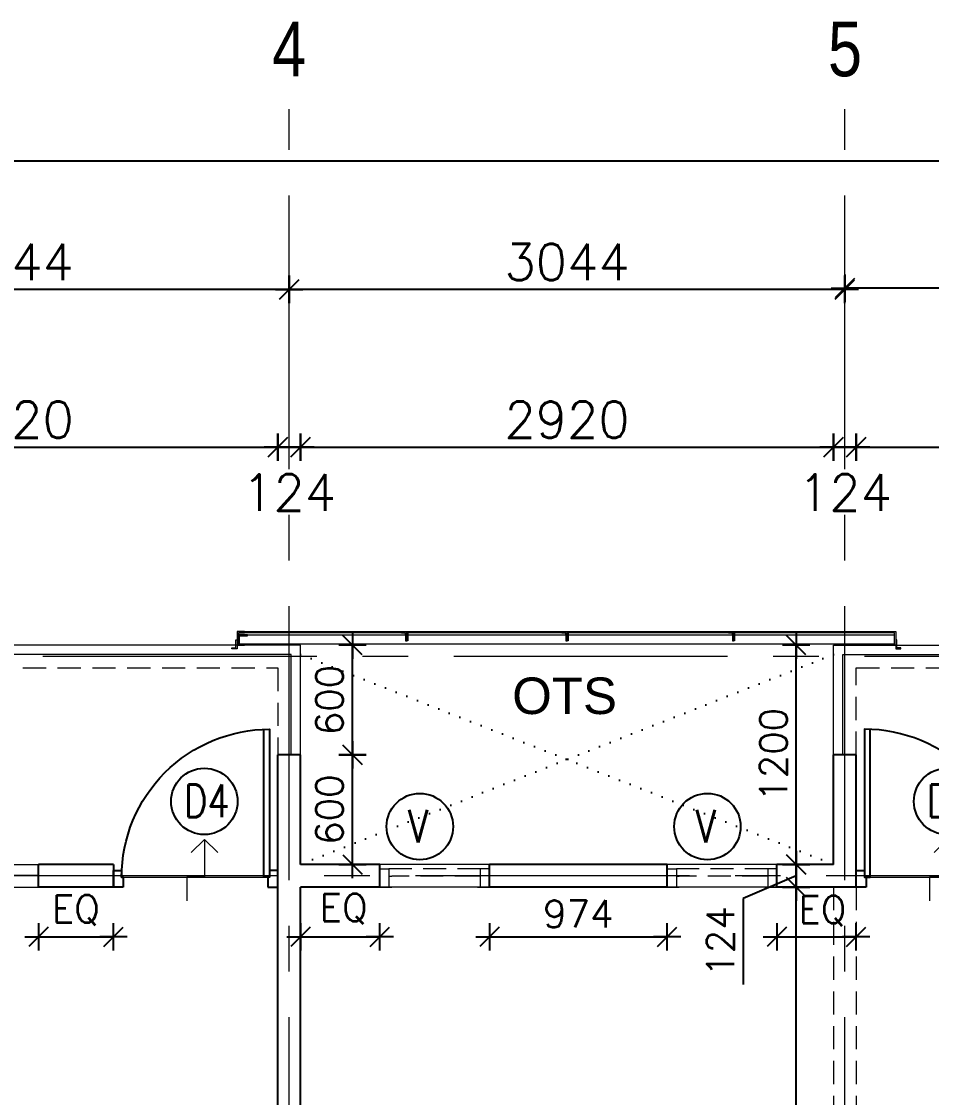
# Model space of a CAD drawing. Header units: inches. Extents: x -234845 to -176446, y -524542 to -442800.
# Drawn here: x -218567 to -213584, y -471123 to -465230 of the extents above; entities that cross this region are included whole.
import ezdxf
from ezdxf.enums import TextEntityAlignment as Align

# ---------------------------------------------------------------- set-up
doc = ezdxf.new("R2010")
doc.units = ezdxf.units.IN
doc.header["$MEASUREMENT"] = 0
doc.header["$PDMODE"] = 34
doc.header["$PDSIZE"] = -10
for name, pattern in [('CENTER2', [1.125, 0.75, -0.125, 0.125, -0.125]), ('DASHED', [19.05, 12.7, -6.35]), ('DOT2', [0.125, 0, -0.125]), ('HIDDEN', [0.375, 0.25, -0.125])]:
    doc.linetypes.add(name, pattern=pattern)
for name, color, linetype in [('ADOOR', 14, 'Continuous'), ('Dim dotted', 30, 'Continuous'), ('Dimension', 10, 'Continuous'), ('DOOR', 34, 'Continuous'), ('GA', 4, 'Continuous'), ('GFRG PANELS', 4, 'Continuous'), ('GRID-TAGS', 31, 'Continuous'), ('MISC', 2, 'Continuous'), ('rail', 11, 'Continuous'), ('win tag', 144, 'Continuous')]:
    doc.layers.add(name, color=color, linetype=linetype)
for name, color, linetype, lineweight in [('DIM', 20, 'Continuous', 25), ('Grid', 254, 'Continuous', 15), ('TEXT', 32, 'Continuous', 18), ('win', 14, 'Continuous', 13)]:
    doc.layers.add(name, color=color, linetype=linetype, lineweight=lineweight)
doc.styles.add('ARIAL', font='arial.ttf')
doc.styles.add('RMTXT', font='romans.shx')
doc.styles.get("Standard").update_dxf_attribs({"font": 'arial.ttf'})
doc.styles.add('style1', font='romans.shx', dxfattribs={"width": 0.8})
doc.dimstyles.new('ELEV-DIM', dxfattribs={"dimtxt": 150, "dimasz": 1, "dimexe": 100, "dimexo": 150, "dimgap": 50, "dimtad": 1, "dimdec": 0, "dimzin": 0, "dimdsep": 46, "dimtxsty": 'RMTXT', "dimblk": 'ARH4', "dimcen": 0.09375, "dimdle": 100, "dimse1": 1, "dimse2": 1, "dimclrd": 256, "dimclre": 256, "dimclrt": 151, "dimadec": 0, "dimazin": 0, "dimtfac": 50, "dimtdec": 0, "dimtofl": 0, "dimtmove": 2, "dimatfit": 3, "dimldrblk": 'OBLIQUE', "dimfxl": 1, "dimtolj": 1, "dimtzin": 0, "dimlwd": -1, "dimlwe": -1, "dimarcsym": 0})

# ---------------------------------------------------------------- blocks, each defined once
blk = doc.blocks.new('D1000')
at = {"layer": 'DOOR'}
for points in [[(0, 940), (0, 1000), (100, 1000), (100, 950), (60, 950), (60, 940)], [(0, 60), (0, 0), (100, 0), (100, 50), (60, 50), (60, 60)]]:
    blk.add_lwpolyline(points, close=True, dxfattribs=at)
blk.add_lwpolyline([(60, 950, -0.414214), (960, 50), (60, 50), (60, 85), (959.3, 85)], format="xyb", dxfattribs=at)
blk = doc.blocks.new('W')
at = {"layer": 'win'}
for p, q in [((600, 124), (-600, 124)), ((600, 59), (-600, 59)), ((600, 0), (-600, 0))]:
    blk.add_line(p, q, dxfattribs=at)
blk = doc.blocks.new('ARH4')
for p, q in [((0, -75), (0, 75)), ((75, 0), (-75, 0)), ((-53, -53), (53, 53))]:
    blk.add_line(p, q)
blk = doc.blocks.new('*D601')
at = {"layer": 'DEFPOINTS', "color": 0, "transparency": 16777216}
for p in [(-229486, -465994.9), (-229486, -466581.9), (-189644, -468478)]:
    blk.add_point(p, dxfattribs=at)
at = {"layer": 'Dimension', "transparency": 16777216}
blk.add_line((-189645, -465994.9), (-229485, -465994.9), dxfattribs=at)
at = {"layer": 'Dimension', "transparency": 16777216, "rotation": 180}
blk.add_blockref('ARH4', (-229486, -465994.9), dxfattribs=at)
at = {"layer": 'Dimension', "transparency": 16777216}
blk.add_blockref('ARH4', (-189644, -465994.9), dxfattribs=at)
at = {"layer": 'Dimension', "color": 151, "lineweight": 0, "transparency": 16777216, "insert": (-209565, -465844.9), "char_height": 200, "attachment_point": 5, "style": 'RMTXT'}
blk.add_mtext('\\A1;39842', dxfattribs=at)
blk = doc.blocks.new('_Oblique')
at = {"color": 0, "linetype": 'ByBlock', "lineweight": -2}
blk.add_line((-0.5, -0.5), (0.5, 0.5), dxfattribs=at)
blk = doc.blocks.new('*D609')
at = {"layer": 'DEFPOINTS', "color": 0, "transparency": 16777216}
for p in [(-214058, -466691), (-214058, -467987.9), (-211014, -469000.9)]:
    blk.add_point(p, dxfattribs=at)
at = {"layer": 'Dimension', "transparency": 16777216}
blk.add_line((-211015, -466691), (-214057, -466691), dxfattribs=at)
at = {"layer": 'Dimension', "transparency": 16777216, "rotation": 180}
blk.add_blockref('ARH4', (-214058, -466691), dxfattribs=at)
at = {"layer": 'Dimension', "transparency": 16777216}
blk.add_blockref('ARH4', (-211014, -466691), dxfattribs=at)
at = {"layer": 'Dimension', "color": 151, "lineweight": 0, "transparency": 16777216, "insert": (-212536, -466541), "char_height": 200, "attachment_point": 5, "style": 'RMTXT'}
blk.add_mtext('\\A1;3044', dxfattribs=at)
blk = doc.blocks.new('*D610')
at = {"layer": 'DEFPOINTS', "color": 0, "transparency": 16777216}
for p in [(-217102, -466696.9), (-214058, -469000.9), (-217102, -469116.3)]:
    blk.add_point(p, dxfattribs=at)
at = {"layer": 'Dimension', "transparency": 16777216}
blk.add_line((-214059, -466696.9), (-217101, -466696.9), dxfattribs=at)
at = {"layer": 'Dimension', "transparency": 16777216, "rotation": 180}
blk.add_blockref('ARH4', (-217102, -466696.9), dxfattribs=at)
at = {"layer": 'Dimension', "transparency": 16777216}
blk.add_blockref('ARH4', (-214058, -466696.9), dxfattribs=at)
at = {"layer": 'Dimension', "color": 151, "lineweight": 0, "transparency": 16777216, "insert": (-215580, -466546.9), "char_height": 200, "attachment_point": 5, "style": 'RMTXT'}
blk.add_mtext('\\A1;3044', dxfattribs=at)
blk = doc.blocks.new('*D611')
at = {"layer": 'DEFPOINTS', "color": 0, "transparency": 16777216}
for p in [(-220146, -466696.9), (-220146, -468109.1), (-217102, -469116.3)]:
    blk.add_point(p, dxfattribs=at)
at = {"layer": 'Dimension', "transparency": 16777216}
blk.add_line((-217103, -466696.9), (-220145, -466696.9), dxfattribs=at)
at = {"layer": 'Dimension', "transparency": 16777216, "rotation": 180}
blk.add_blockref('ARH4', (-220146, -466696.9), dxfattribs=at)
at = {"layer": 'Dimension', "transparency": 16777216}
blk.add_blockref('ARH4', (-217102, -466696.9), dxfattribs=at)
at = {"layer": 'Dimension', "color": 151, "lineweight": 0, "transparency": 16777216, "insert": (-218624, -466546.9), "char_height": 200, "attachment_point": 5, "style": 'RMTXT'}
blk.add_mtext('\\A1;3044', dxfattribs=at)
blk = doc.blocks.new('A$C22EE04D7')
at = {"layer": 'ADOOR', "linetype": 'Continuous', "lineweight": 0, "ltscale": 10}
blk.add_line((600, 8), (4193, 8), dxfattribs=at)
blk.add_lwpolyline([(650, 58), (600, 58), (600, 8), (606, 8), (606, 52), (650, 52), (650, 58)], dxfattribs=at)
at = {"layer": 'Dimension', "color": 2, "lineweight": 0}
for points in [[(633, 75), (593, 75), (593, 0), (633, 0), (633, 7), (600, 7), (600, 68), (633, 68), (633, 75)], [(1516, 24), (1522, 24), (1522, 74), (1494, 74), (1494, 68), (1516, 68), (1516, 24)], [(1528, 24), (1522, 24), (1522, 74), (1550, 74), (1550, 68), (1528, 68), (1528, 24)], [(2394, 24), (2400, 24), (2400, 74), (2372, 74), (2372, 68), (2394, 68), (2394, 24)], [(2406, 24), (2400, 24), (2400, 74), (2428, 74), (2428, 68), (2406, 68), (2406, 24)], [(3305.9, 24), (3311.9, 24), (3311.9, 74), (3283.9, 74), (3283.9, 68), (3305.9, 68), (3305.9, 24)], [(3317.9, 24), (3311.9, 24), (3311.9, 74), (3339.9, 74), (3339.9, 68), (3317.9, 68), (3317.9, 24)], [(4160, 75), (4200, 75), (4200, 0), (4160, 0), (4160, 7), (4193, 7), (4193, 68), (4160, 68), (4160, 75)], [(587, 30), (593, 30), (593, -20), (565, -20), (565, -14), (587, -14), (587, 30)], [(4206, 30), (4200, 30), (4200, -20), (4228, -20), (4228, -14), (4206, -14), (4206, 30)]]:
    blk.add_lwpolyline(points, dxfattribs=at)
at = {"layer": 'Dimension', "lineweight": 0}
for points in [[(600, 58), (1516, 58), (1516, 68), (600, 68)], [(1528, 58), (2394, 58), (2394, 68), (1528, 68)], [(2406, 58), (3305.9, 58), (3305.9, 68), (2406, 68)], [(3317.9, 58), (4193, 58), (4193, 68), (3317.9, 68)]]:
    blk.add_lwpolyline(points, close=True, dxfattribs=at)
at = {"layer": 'MISC', "color": 8, "lineweight": 0}
blk.add_line((633, 75), (4162, 75), dxfattribs=at)
blk = doc.blocks.new('*D632')
at = {"layer": 'DEFPOINTS', "color": 0, "transparency": 16777216}
for p in [(-217164, -467560.7), (-220084, -468646.6), (-217164, -469246.6)]:
    blk.add_point(p, dxfattribs=at)
at = {"layer": 'Dimension', "transparency": 16777216}
blk.add_line((-220083, -467560.7), (-217165, -467560.7), dxfattribs=at)
at = {"layer": 'Dimension', "transparency": 16777216, "rotation": 180}
blk.add_blockref('ARH4', (-220084, -467560.7), dxfattribs=at)
at = {"layer": 'Dimension', "transparency": 16777216}
blk.add_blockref('ARH4', (-217164, -467560.7), dxfattribs=at)
at = {"layer": 'Dimension', "color": 151, "lineweight": 0, "transparency": 16777216, "insert": (-218624, -467410.7), "char_height": 200, "attachment_point": 5, "style": 'RMTXT'}
blk.add_mtext('\\A1;2920', dxfattribs=at)
blk = doc.blocks.new('*D633')
at = {"layer": 'DEFPOINTS', "color": 0, "transparency": 16777216}
for p in [(-217040, -467560.7), (-217164, -468770.6), (-217040, -468770.6)]:
    blk.add_point(p, dxfattribs=at)
at = {"layer": 'Dimension', "transparency": 16777216}
blk.add_line((-217163, -467560.7), (-217041, -467560.7), dxfattribs=at)
at = {"layer": 'Dimension', "transparency": 16777216, "rotation": 180}
blk.add_blockref('ARH4', (-217164, -467560.7), dxfattribs=at)
at = {"layer": 'Dimension', "transparency": 16777216}
blk.add_blockref('ARH4', (-217040, -467560.7), dxfattribs=at)
at = {"layer": 'Dimension', "color": 151, "lineweight": 0, "transparency": 16777216, "insert": (-217102, -467809.9), "char_height": 200, "attachment_point": 5, "style": 'RMTXT'}
blk.add_mtext('\\A1;124', dxfattribs=at)
blk = doc.blocks.new('*D634')
at = {"layer": 'DEFPOINTS', "color": 0, "transparency": 16777216}
for p in [(-214120, -467560.7), (-217040, -468646.6), (-214120, -469246.6)]:
    blk.add_point(p, dxfattribs=at)
at = {"layer": 'Dimension', "transparency": 16777216}
blk.add_line((-217039, -467560.7), (-214121, -467560.7), dxfattribs=at)
at = {"layer": 'Dimension', "transparency": 16777216, "rotation": 180}
blk.add_blockref('ARH4', (-217040, -467560.7), dxfattribs=at)
at = {"layer": 'Dimension', "transparency": 16777216}
blk.add_blockref('ARH4', (-214120, -467560.7), dxfattribs=at)
at = {"layer": 'Dimension', "color": 151, "lineweight": 0, "transparency": 16777216, "insert": (-215580, -467410.7), "char_height": 200, "attachment_point": 5, "style": 'RMTXT'}
blk.add_mtext('\\A1;2920', dxfattribs=at)
blk = doc.blocks.new('*D635')
at = {"layer": 'DEFPOINTS', "color": 0, "transparency": 16777216}
for p in [(-213996, -467560.7), (-214120, -468770.6), (-213996, -468770.6)]:
    blk.add_point(p, dxfattribs=at)
at = {"layer": 'Dimension', "transparency": 16777216}
blk.add_line((-214119, -467560.7), (-213997, -467560.7), dxfattribs=at)
at = {"layer": 'Dimension', "transparency": 16777216, "rotation": 180}
blk.add_blockref('ARH4', (-214120, -467560.7), dxfattribs=at)
at = {"layer": 'Dimension', "transparency": 16777216}
blk.add_blockref('ARH4', (-213996, -467560.7), dxfattribs=at)
at = {"layer": 'Dimension', "color": 151, "lineweight": 0, "transparency": 16777216, "insert": (-214058, -467809.9), "char_height": 200, "attachment_point": 5, "style": 'RMTXT'}
blk.add_mtext('\\A1;124', dxfattribs=at)
blk = doc.blocks.new('*D636')
at = {"layer": 'DEFPOINTS', "color": 0, "transparency": 16777216}
for p in [(-211076, -467560.7), (-213996, -468646.6), (-211076, -469246.6)]:
    blk.add_point(p, dxfattribs=at)
at = {"layer": 'Dimension', "transparency": 16777216}
blk.add_line((-213995, -467560.7), (-211077, -467560.7), dxfattribs=at)
at = {"layer": 'Dimension', "transparency": 16777216, "rotation": 180}
blk.add_blockref('ARH4', (-213996, -467560.7), dxfattribs=at)
at = {"layer": 'Dimension', "transparency": 16777216}
blk.add_blockref('ARH4', (-211076, -467560.7), dxfattribs=at)
at = {"layer": 'Dimension', "color": 151, "lineweight": 0, "transparency": 16777216, "insert": (-212536, -467410.7), "char_height": 200, "attachment_point": 5, "style": 'RMTXT'}
blk.add_mtext('\\A1;2920', dxfattribs=at)
blk = doc.blocks.new('V')
at = {"layer": 'win'}
for p, q in [((300, 124), (-300, 124)), ((-300, 100), (-250, 100)), ((-300, 100), (-250, 100)), ((-300, 0), (-300, 100)), ((-250, 100), (-250, 60)), ((-250, 60), (-235, 60)), ((-250, 60), (-250, 0)), ((250, 60), (235, 60)), ((300, 100), (250, 100)), ((300, 100), (250, 100)), ((250, 100), (250, 60)), ((250, 60), (250, 0)), ((300, 0), (300, 100)), ((-300, 0), (-235, 0)), ((-235, 0), (-300, 0)), ((235, 0), (-235, 0)), ((300, 0), (235, 0)), ((235, 0), (300, 0))]:
    blk.add_line(p, q, dxfattribs=at)
at = {"layer": 'win', "linetype": 'HIDDEN', "ltscale": 500}
for p, q in [((250, 100), (-250, 100)), ((235, 60), (-235, 60))]:
    blk.add_line(p, q, dxfattribs=at)
blk = doc.blocks.new('*D885')
at = {"layer": 'DEFPOINTS', "color": 0, "transparency": 16777216}
for p in [(-218474, -469970.6), (-218064, -469970.6), (-218064, -470243.2)]:
    blk.add_point(p, dxfattribs=at)
at = {"layer": 'Dim dotted', "transparency": 16777216}
blk.add_line((-218473, -470243.2), (-218065, -470243.2), dxfattribs=at)
at = {"layer": 'Dim dotted', "transparency": 16777216, "rotation": 180}
blk.add_blockref('ARH4', (-218474, -470243.2), dxfattribs=at)
at = {"layer": 'Dim dotted', "transparency": 16777216}
blk.add_blockref('ARH4', (-218064, -470243.2), dxfattribs=at)
at = {"layer": 'Dim dotted', "color": 151, "transparency": 16777216, "insert": (-218269.9, -470097.4), "char_height": 150, "attachment_point": 5, "style": 'RMTXT'}
blk.add_mtext('\\A1;EQ', dxfattribs=at)
blk = doc.blocks.new('*D886')
at = {"layer": 'DEFPOINTS', "color": 0, "transparency": 16777216}
for p in [(-217040, -469970.6), (-216605, -469970.6), (-216605, -470243.2)]:
    blk.add_point(p, dxfattribs=at)
at = {"layer": 'Dim dotted', "transparency": 16777216}
blk.add_line((-217039, -470243.2), (-216606, -470243.2), dxfattribs=at)
at = {"layer": 'Dim dotted', "transparency": 16777216, "rotation": 180}
blk.add_blockref('ARH4', (-217040, -470243.2), dxfattribs=at)
at = {"layer": 'Dim dotted', "transparency": 16777216}
blk.add_blockref('ARH4', (-216605, -470243.2), dxfattribs=at)
at = {"layer": 'Dim dotted', "color": 151, "transparency": 16777216, "insert": (-216803.2, -470090.4), "char_height": 150, "attachment_point": 5, "style": 'RMTXT'}
blk.add_mtext('\\A1;EQ', dxfattribs=at)
blk = doc.blocks.new('*D682')
at = {"layer": 'DEFPOINTS', "color": 0, "transparency": 16777216}
for p in [(-216005, -469920.6), (-215031, -469895.2), (-215031, -470243.2)]:
    blk.add_point(p, dxfattribs=at)
at = {"layer": 'Dim dotted', "transparency": 16777216}
blk.add_line((-216004, -470243.2), (-215032, -470243.2), dxfattribs=at)
at = {"layer": 'Dim dotted', "transparency": 16777216, "rotation": 180}
blk.add_blockref('ARH4', (-216005, -470243.2), dxfattribs=at)
at = {"layer": 'Dim dotted', "transparency": 16777216}
blk.add_blockref('ARH4', (-215031, -470243.2), dxfattribs=at)
at = {"layer": 'Dim dotted', "color": 151, "transparency": 16777216, "insert": (-215518, -470118.2), "char_height": 150, "attachment_point": 5, "style": 'RMTXT'}
blk.add_mtext('\\A1;974', dxfattribs=at)
blk = doc.blocks.new('*D889')
at = {"layer": 'DEFPOINTS', "color": 0, "transparency": 16777216}
for p in [(-217040, -469246.6), (-216755.4, -469246.6), (-217040, -469846.6)]:
    blk.add_point(p, dxfattribs=at)
at = {"layer": 'Dim dotted', "transparency": 16777216}
blk.add_line((-216755.4, -469845.6), (-216755.4, -469247.6), dxfattribs=at)
for p, rotation in [((-216755.4, -469246.6), 90), ((-216755.4, -469846.6), 270)]:
    blk.add_blockref('ARH4', p, dxfattribs=dict(at, rotation=rotation))
at = {"layer": 'Dim dotted', "color": 151, "transparency": 16777216, "insert": (-216880.4, -469546.6), "char_height": 150, "attachment_point": 5, "rotation": 90, "style": 'RMTXT'}
blk.add_mtext('\\A1;600', dxfattribs=at)
blk = doc.blocks.new('*D683')
at = {"layer": 'DEFPOINTS', "color": 0, "transparency": 16777216}
for p in [(-217040, -468646.6), (-216755.4, -468646.6), (-217040, -469246.6)]:
    blk.add_point(p, dxfattribs=at)
at = {"layer": 'Dim dotted', "transparency": 16777216}
blk.add_line((-216755.4, -469245.6), (-216755.4, -468647.6), dxfattribs=at)
for p, rotation in [((-216755.4, -468646.6), 90), ((-216755.4, -469246.6), 270)]:
    blk.add_blockref('ARH4', p, dxfattribs=dict(at, rotation=rotation))
at = {"layer": 'Dim dotted', "color": 151, "transparency": 16777216, "insert": (-216880.4, -468946.6), "char_height": 150, "attachment_point": 5, "rotation": 90, "style": 'RMTXT'}
blk.add_mtext('\\A1;600', dxfattribs=at)
blk = doc.blocks.new('*D744')
at = {"layer": 'DEFPOINTS', "color": 0, "transparency": 16777216}
for p in [(-214431, -469970.6), (-213996, -469970.6), (-213996, -470243.2)]:
    blk.add_point(p, dxfattribs=at)
at = {"layer": 'Dim dotted', "transparency": 16777216}
blk.add_line((-214430, -470243.2), (-213997, -470243.2), dxfattribs=at)
at = {"layer": 'Dim dotted', "transparency": 16777216, "rotation": 180}
blk.add_blockref('ARH4', (-214431, -470243.2), dxfattribs=at)
at = {"layer": 'Dim dotted', "transparency": 16777216}
blk.add_blockref('ARH4', (-213996, -470243.2), dxfattribs=at)
at = {"layer": 'Dim dotted', "color": 151, "transparency": 16777216, "insert": (-214181.4, -470100.7), "char_height": 150, "attachment_point": 5, "style": 'RMTXT'}
blk.add_mtext('\\A1;EQ', dxfattribs=at)
blk = doc.blocks.new('*D794')
at = {"layer": 'DEFPOINTS', "color": 0, "transparency": 16777216}
for p in [(-214324.4, -468646.6), (-214230.4, -468646.6), (-214325, -469846.6)]:
    blk.add_point(p, dxfattribs=at)
at = {"layer": 'Dim dotted', "transparency": 16777216}
blk.add_line((-214324.4, -469845.6), (-214324.4, -468647.6), dxfattribs=at)
for p, rotation in [((-214324.4, -468646.6), 90), ((-214324.4, -469846.6), 270)]:
    blk.add_blockref('ARH4', p, dxfattribs=dict(at, rotation=rotation))
at = {"layer": 'Dim dotted', "color": 151, "transparency": 16777216, "insert": (-214449.4, -469246.6), "char_height": 150, "attachment_point": 5, "rotation": 90, "style": 'RMTXT'}
blk.add_mtext('\\A1;1200', dxfattribs=at)
blk = doc.blocks.new('*D795')
at = {"layer": 'DEFPOINTS', "color": 0, "transparency": 16777216}
for p in [(-214530, -469846.6), (-214530, -469970.6), (-214324.4, -469970.6)]:
    blk.add_point(p, dxfattribs=at)
at = {"layer": 'Dim dotted', "transparency": 16777216}
for p, q in [((-214324.4, -469847.6), (-214324.4, -469969.6)), ((-214324.4, -469908.6), (-214615, -470033.5)), ((-214615, -470033.5), (-214615, -470504.9))]:
    blk.add_line(p, q, dxfattribs=at)
for p, rotation in [((-214324.4, -469846.6), 90), ((-214324.4, -469970.6), 270)]:
    blk.add_blockref('ARH4', p, dxfattribs=dict(at, rotation=rotation))
at = {"layer": 'Dim dotted', "color": 151, "transparency": 16777216, "insert": (-214740, -470269.2), "char_height": 150, "attachment_point": 5, "rotation": 90, "style": 'RMTXT'}
blk.add_mtext('\\A1;124', dxfattribs=at)
blk = doc.blocks.new('*D801')
at = {"layer": 'DEFPOINTS', "color": 0, "transparency": 16777216}
for p in [(-214324.4, -469970.6), (-214175.3, -469970.6), (-214175.3, -473390.6)]:
    blk.add_point(p, dxfattribs=at)
at = {"layer": 'Dim dotted', "transparency": 16777216}
blk.add_line((-214324.4, -473389.6), (-214324.4, -469971.6), dxfattribs=at)
for p, rotation in [((-214324.4, -469970.6), 90), ((-214324.4, -473390.6), 270)]:
    blk.add_blockref('ARH4', p, dxfattribs=dict(at, rotation=rotation))
at = {"layer": 'Dim dotted', "color": 151, "transparency": 16777216, "insert": (-214449.4, -471680.6), "char_height": 150, "attachment_point": 5, "rotation": 90, "style": 'RMTXT'}
blk.add_mtext('\\A1;3420', dxfattribs=at)
blk = doc.blocks.new('A$C31256860')
at = {"layer": 'TEXT'}
for p, q in [((129.3, 0), (0, 0)), ((129.3, -97.7), (129.3, 0)), ((336.5, -97.7), (264, -25.1)), ((336.5, -97.7), (129.3, -97.7)), ((336.5, -97.7), (264, -170.2))]:
    blk.add_line(p, q, dxfattribs=at)

msp = doc.modelspace()

# ---------------------------------------------------------------- linework, layer by layer
at = {"layer": 'ADOOR', "lineweight": 0}
for p, q in [((-218019, -469916.6), (-217209, -469916.6)), ((-213951, -469916.6), (-213141, -469916.6))]:
    msp.add_line(p, q, dxfattribs=at)
at = {"layer": 'ADOOR', "linetype": 'DASHED', "lineweight": 0, "ltscale": 10}
for p, q in [((-214120, -469970.6), (-214120, -473390.6)), ((-213996, -469970.6), (-213996, -473390.6))]:
    msp.add_line(p, q, dxfattribs=at)
for points in [[(-220084, -469246.6), (-220084, -468770.6), (-217164, -468770.6), (-217164, -469246.6)], [(-213996, -469246.6), (-213996, -468770.6), (-211076, -468770.6), (-211076, -469246.6)]]:
    msp.add_lwpolyline(points, dxfattribs=at)
at = {"layer": 'Dim dotted', "linetype": 'DOT2', "ltscale": 500}
for p, q in [((-217040, -468696.6), (-214120, -469846.6)), ((-214120, -468696.6), (-217040, -469846.6))]:
    msp.add_line(p, q, dxfattribs=at)
at = {"layer": 'GFRG PANELS'}
for p, q in [((-217164, -469846.6), (-217164, -469246.6)), ((-217040, -469246.6), (-217164, -469246.6)), ((-217040, -469846.6), (-217040, -469246.6)), ((-214120, -469846.6), (-214120, -469246.6)), ((-213996, -469246.6), (-214120, -469246.6)), ((-213996, -469970.6), (-213996, -469246.6)), ((-218474, -469970.6), (-218474, -469846.6)), ((-218064, -469846.6), (-218474, -469846.6)), ((-218064, -469846.6), (-218064, -469970.6)), ((-217164, -474197.6), (-217164, -469846.6)), ((-216605, -469846.6), (-217040, -469846.6)), ((-216605, -469970.6), (-216605, -469846.6)), ((-215031, -469846.6), (-216005, -469846.6)), ((-216005, -469970.6), (-216005, -469846.6)), ((-215031, -469970.6), (-215031, -469846.6)), ((-214120, -469846.6), (-214431, -469846.6)), ((-214431, -469970.6), (-214431, -469846.6)), ((-218064, -469970.6), (-218474, -469970.6)), ((-217040, -473390.6), (-217040, -469970.6)), ((-216605, -469970.6), (-217040, -469970.6)), ((-215031, -469970.6), (-216005, -469970.6)), ((-213996, -469970.6), (-214431, -469970.6))]:
    msp.add_line(p, q, dxfattribs=at)
at = {"layer": 'Grid', "linetype": 'CENTER2', "lineweight": 5, "ltscale": 2000}
for p, q in [((-217102, -485682.6), (-217102, -465709.6)), ((-214058, -485682.6), (-214058, -465709.6)), ((-178700.4, -468708.6), (-233183.3, -468708.6)), ((-183410, -469908.6), (-223190, -469908.6))]:
    msp.add_line(p, q, dxfattribs=at)
at = {"layer": 'rail', "lineweight": 5, "ltscale": 100}
for p, q in [((-217040, -468646.6), (-220208, -468646.6)), ((-217040, -469246.6), (-217040, -468646.6)), ((-214120, -468646.6), (-207908, -468646.6)), ((-214120, -469246.6), (-214120, -468646.6)), ((-217090, -468696.6), (-220158, -468696.6)), ((-217090, -469246.6), (-217090, -468696.6)), ((-214070, -468696.6), (-211039, -468696.6)), ((-214070, -469246.6), (-214070, -468696.6))]:
    msp.add_line(p, q, dxfattribs=at)
at = {"layer": 'win tag'}
for centre in [(-217566.3, -469501.7), (-213498.3, -469501.7), (-216386, -469639.5), (-214811, -469639.5)]:
    msp.add_circle(centre, 181.8, dxfattribs=at)

# ---------------------------------------------------------------- block references
at = {"layer": 'ADOOR', "color": 6, "ltscale": 1000, "zscale": 0.9000000000000007}
for p, xscale, yscale, rotation in [((-217164, -469970.6), 0.9000000000000007, 0.9000000000000007, 90), ((-213996, -469970.6), -0.9000000000000009, 0.9000000000000009, 270)]:
    msp.add_blockref('D1000', p, dxfattribs=dict(at, xscale=xscale, yscale=yscale, rotation=rotation))
at = {"layer": 'DIM', "rotation": 89.99999999999999}
for p in [(-217662.8, -470046), (-213594.8, -470046)]:
    msp.add_blockref('A$C31256860', p, dxfattribs=at)
at = {"layer": 'GA', "lineweight": 0}
msp.add_blockref('A$C22EE04D7', (-217980, -468646.6), dxfattribs=at)
at = {"layer": 'win', "lineweight": 0, "rotation": 180}
msp.add_blockref('W', (-219074, -469846.6), dxfattribs=at)
at = {"layer": 'win', "lineweight": 0, "zscale": 0.5}
for p in [(-216305, -469970.6), (-214731, -469970.6)]:
    msp.add_blockref('V', p, dxfattribs=at)

# ---------------------------------------------------------------- texts
at = {"layer": 'GRID-TAGS', "style": 'ARIAL', "width": 0.8}
for tag, p in [('4', (-217101.6, -465379.9)), ('5', (-214057.6, -465379.9))]:
    msp.add_attdef(tag, text='', height=300, dxfattribs=at).set_placement(p, align=Align.MIDDLE_CENTER)
at = {"layer": 'TEXT'}
msp.add_text('OTS', height=200, dxfattribs=at).set_placement((-215880.4, -469023.1))
at = {"layer": 'win tag', "style": 'style1', "width": 0.8}
for s, p in [('D4', (-217677.6, -469588.3)), ('D4', (-213609.6, -469588.3)), ('V', (-216449.9, -469726.1)), ('V', (-214874.9, -469726.1))]:
    msp.add_text(s, height=178.5, dxfattribs=at).set_placement(p)

# ---------------------------------------------------------------- dimensions: what is measured, and where the dimension line sits
at = {"layer": 'Dim dotted'}
for base, p1, p2, picture, middle in [((-216755.4, -468646.6), (-217040, -469246.6), (-217040, -468646.6), '*D683', (-216880.4, -468946.6)), ((-214324.4, -468646.6), (-214325, -469846.6), (-214230.4, -468646.6), '*D794', (-214449.4, -469246.6)), ((-216755.4, -469246.6), (-217040, -469846.6), (-217040, -469246.6), '*D889', (-216880.4, -469546.6)), ((-214324.4, -469970.6), (-214175.3, -473390.6), (-214175.3, -469970.6), '*D801', (-214449.4, -471680.6))]:
    dim = msp.add_linear_dim(base=base, p1=p1, p2=p2, angle=90, dimstyle='ELEV-DIM', override={"dimfxl": 50, "dimfxlon": 1}, dxfattribs=at)
    dim.commit()
    dim.dimension.update_dxf_attribs({"geometry": picture, "text_midpoint": middle})
dim = msp.add_linear_dim(base=(-214324.4, -469970.6), p1=(-214530, -469846.6), p2=(-214530, -469970.6), angle=90, dimstyle='ELEV-DIM', override={"dimtmove": 1, "dimfxl": 50, "dimfxlon": 1}, dxfattribs=at)
dim.commit()
dim.dimension.update_dxf_attribs({"geometry": '*D795', "text_midpoint": (-214615, -470083.5), "dimtype": 160})
dim = msp.add_linear_dim(base=(-215031, -470243.2), p1=(-216005, -469920.6), p2=(-215031, -469895.2), dimstyle='ELEV-DIM', override={"dimfxl": 50, "dimfxlon": 1}, dxfattribs=at)
dim.commit()
dim.dimension.update_dxf_attribs({"geometry": '*D682', "text_midpoint": (-215518, -470118.2)})
for base, p1, p2, picture, middle in [((-218064, -470243.2), (-218474, -469970.6), (-218064, -469970.6), '*D885', (-218269.9, -470097.4)), ((-216605, -470243.2), (-217040, -469970.6), (-216605, -469970.6), '*D886', (-216803.2, -470090.4)), ((-213996, -470243.2), (-214431, -469970.6), (-213996, -469970.6), '*D744', (-214181.4, -470100.7))]:
    dim = msp.add_linear_dim(base=base, p1=p1, p2=p2, text='EQ', dimstyle='ELEV-DIM', override={"dimfxl": 50, "dimfxlon": 1}, dxfattribs=at)
    dim.commit()
    dim.dimension.update_dxf_attribs({"geometry": picture, "text_midpoint": middle, "dimtype": 160})
at = {"layer": 'Dimension', "lineweight": 0}
for base, p1, p2, picture, middle in [((-229486, -465994.9), (-189644, -468478), (-229486, -466581.9), '*D601', (-209565, -465844.9)), ((-214058, -466691), (-211014, -469000.9), (-214058, -467987.9), '*D609', (-212536, -466541)), ((-220146, -466696.9), (-217102, -469116.3), (-220146, -468109.1), '*D611', (-218624, -466546.9)), ((-217102, -466696.9), (-214058, -469000.9), (-217102, -469116.3), '*D610', (-215580, -466546.9))]:
    dim = msp.add_linear_dim(base=base, p1=p1, p2=p2, angle=180, dimstyle='ELEV-DIM', override={"dimtxt": 200}, dxfattribs=at)
    dim.commit()
    dim.dimension.update_dxf_attribs({"geometry": picture, "text_midpoint": middle})
for base, p1, p2, picture, middle in [((-217164, -467560.7), (-220084, -468646.6), (-217164, -469246.6), '*D632', (-218624, -467410.7)), ((-214120, -467560.7), (-217040, -468646.6), (-214120, -469246.6), '*D634', (-215580, -467410.7)), ((-211076, -467560.7), (-213996, -468646.6), (-211076, -469246.6), '*D636', (-212536, -467410.7))]:
    dim = msp.add_linear_dim(base=base, p1=p1, p2=p2, dimstyle='ELEV-DIM', override={"dimtxt": 200}, dxfattribs=at)
    dim.commit()
    dim.dimension.update_dxf_attribs({"geometry": picture, "text_midpoint": middle})
for base, p1, p2, picture, middle in [((-217040, -467560.7), (-217164, -468770.6), (-217040, -468770.6), '*D633', (-217102, -467809.9)), ((-213996, -467560.7), (-214120, -468770.6), (-213996, -468770.6), '*D635', (-214058, -467809.9))]:
    dim = msp.add_linear_dim(base=base, p1=p1, p2=p2, dimstyle='ELEV-DIM', override={"dimtxt": 200}, dxfattribs=at)
    dim.commit()
    dim.dimension.update_dxf_attribs({"geometry": picture, "text_midpoint": middle, "dimtype": 160})

doc.saveas('drawing.dxf')
